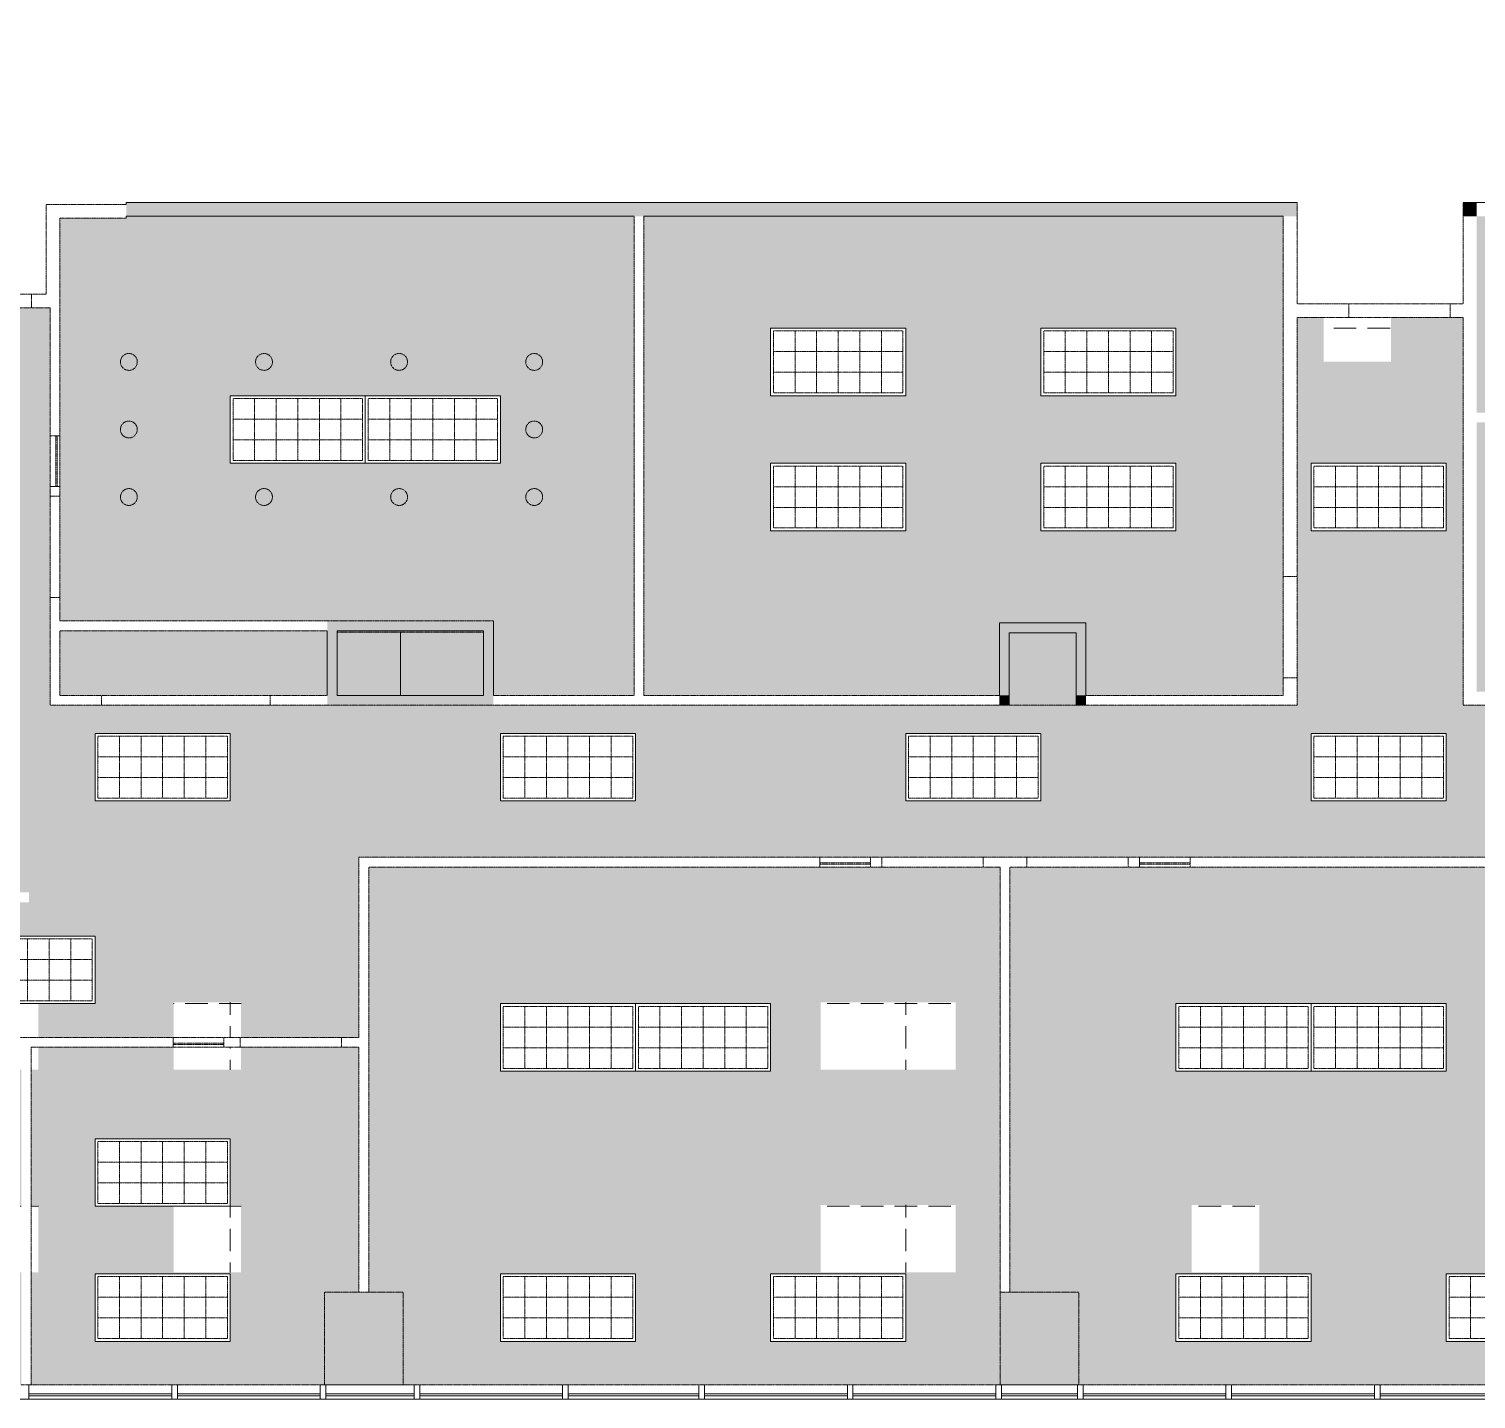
# Model space of a CAD drawing. Header units: inches. Extents: x 81 to 3169, y -541 to 533.
# Drawn here: x 1221 to 1736, y -541 to -54 of the extents above; entities that cross this region are included whole.
import ezdxf

# ---------------------------------------------------------------- set-up
doc = ezdxf.new("R2010")
doc.units = ezdxf.units.IN
doc.header["$MEASUREMENT"] = 0
for name, pattern in [('Demolished', [0.1875, 0.125, -0.0625]), ('Demolished 3_128_', [0.046875, 0.023437, -0.023437]), ('Hidden 1_16_', [0.09375, 0.0625, -0.03125])]:
    doc.linetypes.add(name, pattern=pattern)
for name, color, linetype, lineweight in [('A-CLNG', 13, 'Demolished', 9), ('A-CLNG-PATT', 13, 'Demolished', 9), ('A-GLAZ', 151, 'Demolished', 9), ('A-GLAZ-EXST', 7, 'Continuous', 9), ('A-WALL-PATT', 111, 'Continuous', 13), ('Bb-col', 7, 'Continuous', 9), ('Bb-cor', 7, 'Continuous', 9), ('CAD background - for revit_dwg _2_', 8, 'Continuous', 9), ('E-LITE-EQPM', 33, 'Demolished', 9), ('I-WALL', 2, 'Continuous', 13), ('Mullion', 7, 'Continuous', 9)]:
    doc.layers.add(name, color=color, linetype=linetype, lineweight=lineweight)
pattern_1 = [(0, (1484.95, -280.513), (48, -24), [4, -4, 8, -4, -40]), (0, (1484.95, -280.513), (48, -24), [-20, 8, -4, 8, -4, -16]), (0, (1484.95, -280.513), (48, -24), [-44, 8, -4, 4, 0]), (270, (1484.95, -280.513), (-48, -24), [4, -4, 8, -4, -4]), (270, (1484.95, -280.513), (-48, -24), [-20, 4, 0])]

# ---------------------------------------------------------------- blocks, each defined once
blk = doc.blocks.new('CAD background - for revit_dwg _2_-1679633-Reflected Ceiling Demolition Plan')
at = {"lineweight": 9}
h = blk.add_hatch(color=256, dxfattribs=at)
h.paths.add_polyline_path([(1473.5, 5), (1473.5, 38), (1445.5, 38), (1445.5, 5)], flags=0)
h.paths.add_polyline_path([(2194, 5), (2194, 33), (2166, 33), (2166, 5)], flags=0)
h.paths.add_polyline_path([(1953.5, 5), (1953.5, 38), (1925.5, 38), (1925.5, 5), (1945.81, 5)], flags=0)
h.paths.add_polyline_path([(245.5, 5), (273.5, 5), (273.5, 38), (245.5, 38)], flags=0)
h.paths.add_polyline_path([(485.5, 5), (513.5, 5), (513.5, 38), (485.5, 38)], flags=0)
h.paths.add_polyline_path([(1713.5, 5), (1713.5, 38), (1685.5, 38), (1685.5, 5), (1686.5, 5)], flags=0)
h.paths.add_polyline_path([(725.5, 5), (753.5, 5), (753.5, 38), (725.5, 38), (725.5, 20.5)], flags=0)
h.paths.add_polyline_path([(1233.5, 5), (1233.5, 38), (1205.5, 38), (1205.5, 5), (1209, 5)], flags=0)
h.paths.add_polyline_path([(993.5, 5), (993.5, 38), (965.5, 38), (965.5, 5), (979, 5)], flags=0)
h.paths.add_polyline_path([(740, 245), (755, 245), (755, 275.5), (726.5, 275.5), (726.5, 245), (730, 245)], flags=0)
h.paths.add_polyline_path([(2164, 245.5), (2194, 245.5), (2194, 273.5), (2161, 273.5), (2161, 245.5)], flags=0)
h.paths.add_polyline_path([(5, 245.5), (38, 245.5), (38, 273.5), (5, 273.5), (5, 246.5)], flags=0)
h.paths.add_polyline_path([(1945.81, 246.5), (1952.5, 246.5), (1952.5, 272.5), (1891.5, 272.5), (1891.5, 246.5), (1939.5, 246.5)], flags=0)
h.paths.add_polyline_path([(512.5, 246.5), (512.5, 272.5), (486.5, 272.5), (486.5, 246.5), (490.58, 246.5)], flags=0)
h.paths.add_polyline_path([(1446.5, 246.5), (1472.5, 246.5), (1472.5, 272.5), (1446.5, 272.5), (1446.5, 251.38)], flags=0)
h.paths.add_polyline_path([(1232.5, 246.5), (1232.5, 272.25), (1208.75, 272.25), (1208.75, 246.5), (1220, 246.5)], flags=0)
h.paths.add_polyline_path([(1699.5, 246.5), (1712.5, 246.5), (1712.5, 272.5), (1686.5, 272.5), (1686.5, 246.5)], flags=0)
h.paths.add_polyline_path([(1022, 250), (1022, 272.5), (970, 272.5), (970, 250), (1019.75, 250)], flags=0)
h.paths.add_polyline_path([(2194, 485.5), (2194, 513.5), (2161, 513.5), (2161, 485.5), (2164, 485.5)], flags=0)
h.paths.add_polyline_path([(38, 485.5), (38, 513.5), (5, 513.5), (5, 485.5)], flags=0)
h.paths.add_polyline_path([(1450.77, 486.5), (1476.77, 486.5), (1476.77, 512.5), (1450.77, 512.5), (1450.77, 509.99)], flags=0)
h.paths.add_polyline_path([(1952.5, 486.5), (1952.5, 512.5), (1926.5, 512.5), (1926.5, 486.5), (1945.81, 486.5)], flags=0)
h.paths.add_polyline_path([(1712.5, 486.5), (1712.5, 512.5), (1686.5, 512.5), (1686.5, 486.5), (1699.5, 486.5)], flags=0)
h.paths.add_polyline_path([(730, 486.5), (752.5, 486.5), (752.5, 512.5), (726.5, 512.5), (726.5, 486.5)], flags=0)
h.paths.add_polyline_path([(272.5, 486.5), (272.5, 512.5), (246.5, 512.5), (246.5, 486.5)], flags=0)
h.paths.add_polyline_path([(512.5, 486.5), (512.5, 512.5), (486.5, 512.5), (486.5, 486.5)], flags=0)
h.paths.add_polyline_path([(2161, 725.5), (2194, 725.5), (2194, 753.5), (2161, 753.5), (2161, 726.5)], flags=0)
h.paths.add_polyline_path([(5, 725.5), (38, 725.5), (38, 753.5), (5, 753.5)], flags=0)
h.paths.add_polyline_path([(726.5, 726.5), (752.5, 726.5), (752.5, 752.5), (726.5, 752.5)], flags=0)
h.paths.add_polyline_path([(1466.29, 726.5), (1476.77, 726.5), (1476.77, 752.5), (1450.77, 752.5), (1450.77, 726.5)], flags=0)
h.paths.add_polyline_path([(512.5, 726.5), (512.5, 752.5), (486.5, 752.5), (486.5, 726.5)], flags=0)
h.paths.add_polyline_path([(1926.5, 726.5), (1952.5, 726.5), (1952.5, 752.5), (1926.5, 752.5)], flags=0)
h.paths.add_polyline_path([(1712.5, 726.5), (1712.5, 752.5), (1686.5, 752.5), (1686.5, 726.5)], flags=0)
h.paths.add_polyline_path([(246.5, 726.5), (272.5, 726.5), (272.5, 752.5), (246.5, 752.5)], flags=0)
h.paths.add_polyline_path([(5, 965.5), (38, 965.5), (38, 993.5), (5, 993.5)], flags=0)
h.paths.add_polyline_path([(2194, 965.5), (2194, 993.5), (2161, 993.5), (2161, 965.5)], flags=0)
h.paths.add_polyline_path([(752.5, 966.5), (752.5, 992.5), (728.81, 992.5), (728.81, 966.5)], flags=0)
h.paths.add_polyline_path([(1206.5, 966.5), (1232.5, 966.5), (1232.5, 992.5), (1206.5, 992.5), (1206.5, 977.34)], flags=0)
h.paths.add_polyline_path([(272.5, 966.5), (272.5, 992.5), (246.5, 992.5), (246.5, 966.5)], flags=0)
h.paths.add_polyline_path([(1926.5, 966.5), (1952.5, 966.5), (1952.5, 992.5), (1926.5, 992.5), (1926.5, 988)], flags=0)
h.paths.add_polyline_path([(1446.5, 966.5), (1472.5, 966.5), (1472.5, 992.5), (1446.5, 992.5), (1446.5, 981.01)], flags=0)
h.paths.add_polyline_path([(1686.5, 966.5), (1712.5, 966.5), (1712.5, 992.5), (1686.5, 992.5), (1686.5, 988)], flags=0)
h.paths.add_polyline_path([(992.5, 966.5), (992.5, 992.5), (966.5, 992.5), (966.5, 966.5)], flags=0)
h.paths.add_polyline_path([(512.5, 966.5), (512.5, 992.5), (486.5, 992.5), (486.5, 966.5)], flags=0)
at = {"layer": 'A-GLAZ-EXST'}
for p, q in [((860.5, 1.87), (911.25, 1.87)), ((860.5, 1.12), (911.25, 1.12)), ((913.25, 1.87), (964, 1.87)), ((913.25, 1.12), (964, 1.12)), ((966, 1.87), (997.36, 1.87)), ((966, 1.12), (997.36, 1.12)), ((999.36, 1.87), (1050.11, 1.87)), ((999.36, 1.12), (1050.11, 1.12)), ((1052.11, 1.87), (1098.5, 1.87)), ((1052.11, 1.12), (1098.5, 1.12)), ((1100.5, 1.87), (1151.25, 1.87)), ((1100.5, 1.12), (1151.25, 1.12)), ((1153.25, 1.87), (1204, 1.87)), ((1153.25, 1.12), (1204, 1.12)), ((1206, 1.87), (1233, 1.87)), ((1206, 1.12), (1233, 1.12)), ((1235, 1.87), (1285.75, 1.87)), ((1235, 1.12), (1285.75, 1.12)), ((1287.75, 1.87), (1338.5, 1.87)), ((1287.75, 1.12), (1338.5, 1.12)), ((1340.5, 1.87), (1391.25, 1.87)), ((1340.5, 1.12), (1391.25, 1.12))]:
    blk.add_line(p, q, dxfattribs=at)
at = {"layer": 'Bb-col'}
for p, q in [((992.5, 250), (992.5, 272.5)), ((993.5, 5), (965.5, 5)), ((1233.5, 5), (1205.5, 5))]:
    blk.add_line(p, q, dxfattribs=at)
at = {"layer": 'Bb-cor'}
for p, q in [((993.5, 5), (965.5, 5)), ((1233.5, 5), (1205.5, 5))]:
    blk.add_line(p, q, dxfattribs=at)
at = {"layer": 'Bb-cor', "flags": 128}
blk.add_lwpolyline([(0, 1074.29), (0, 0), (2199, 0), (2199, 1074.29)], dxfattribs=at)
at = {"layer": 'Mullion'}
for p, q in [((860.5, 5), (860.5, 0)), ((911.25, 0), (911.25, 5)), ((913.25, 0), (913.25, 5)), ((964, 0), (964, 5)), ((966, 0), (966, 5)), ((997.36, 0), (997.36, 5)), ((999.36, 0), (999.36, 5)), ((1050.11, 0), (1050.11, 5)), ((1052.11, 0), (1052.11, 5)), ((1098.5, 5), (1098.5, 0)), ((1100.5, 5), (1100.5, 0)), ((1151.25, 0), (1151.25, 5)), ((1153.25, 0), (1153.25, 5)), ((1204, 0), (1204, 5)), ((1206, 0), (1206, 5)), ((1233, 0), (1233, 5)), ((1235, 0), (1235, 5)), ((1285.75, 0), (1285.75, 5)), ((1287.75, 0), (1287.75, 5)), ((1338.5, 5), (1338.5, 0)), ((1340.5, 5), (1340.5, 0))]:
    blk.add_line(p, q, dxfattribs=at)
blk = doc.blocks.new('Fixed Glass - Adjustable Sill - Instance-1572744-Reflected Ceiling Demolition Plan')
at = {"layer": 'A-GLAZ', "color": 250, "linetype": 'Hidden 1_16_', "lineweight": 20}
for p, q in [((-10.5, 1.75), (-9.75, 1.75)), ((7.5, 1.75), (6.75, 1.75))]:
    blk.add_line(p, q, dxfattribs=at)
at = {"layer": 'A-GLAZ', "color": 7, "linetype": 'Demolished 3_128_'}
for p, q in [((-10.5, -0.25), (-10.5, -0.75)), ((-10.5, -0.25), (7.5, -0.25)), ((-10.5, -0.75), (7.5, -0.75)), ((7.5, -0.25), (7.5, -0.75))]:
    blk.add_line(p, q, dxfattribs=at)
blk = doc.blocks.new('Can Downlight - Recessed - New 6_-1683702-Reflected Ceiling Demolition Plan')
at = {"layer": 'E-LITE-EQPM', "color": 7, "linetype": 'Demolished 3_128_'}
for start, end in [(0, 180), (180, 0)]:
    blk.add_arc((0, 0), 3, start, end, dxfattribs=at)
blk = doc.blocks.new('Rectangular Ceiling Light - Recessed - New 2_x4_ - PARABOLIC-1685277-Reflected Ceiling Demolition Plan')
at = {"layer": 'E-LITE-EQPM', "color": 7, "linetype": 'Demolished 3_128_'}
for p, q in [((-24.74, -14.34), (-24.74, 9.66)), ((-24.74, 9.66), (23.26, 9.66)), ((-23.74, -13.34), (-23.74, 8.66)), ((-23.74, 8.66), (22.26, 8.66)), ((-16.07, 8.66), (-16.07, -13.34)), ((-8.4, 8.66), (-8.4, -13.34)), ((-0.74, 8.66), (-0.74, -13.34)), ((6.93, 8.66), (6.93, -13.34)), ((14.6, 8.66), (14.6, -13.34)), ((22.26, 8.66), (22.26, -13.34)), ((23.26, 9.66), (23.26, -14.34)), ((23.26, 9.66), (23.26, -14.34)), ((-23.74, 1.33), (22.26, 1.33)), ((-23.74, -6.01), (22.26, -6.01)), ((23.26, -14.34), (-24.74, -14.34)), ((22.26, -13.34), (-23.74, -13.34))]:
    blk.add_line(p, q, dxfattribs=at)
blk = doc.blocks.new('Rectangular Ceiling Light - Recessed - New 2_x4_ - PARABOLIC-V1-Reflected Ceiling Demolition Plan')
at = {"layer": 'E-LITE-EQPM', "color": 7, "linetype": 'Demolished 3_128_'}
for p, q in [((-24.74, -14.34), (-24.74, 9.66)), ((-24.74, -14.34), (-24.74, 9.66)), ((-24.74, 9.66), (23.26, 9.66)), ((-23.74, -13.34), (-23.74, 8.66)), ((-23.74, 8.66), (22.26, 8.66)), ((-16.07, 8.66), (-16.07, -13.34)), ((-8.4, 8.66), (-8.4, -13.34)), ((-0.74, 8.66), (-0.74, -13.34)), ((6.93, 8.66), (6.93, -13.34)), ((14.6, 8.66), (14.6, -13.34)), ((22.26, 8.66), (22.26, -13.34)), ((23.26, 9.66), (23.26, -14.34)), ((-23.74, 1.33), (22.26, 1.33)), ((-23.74, -6.01), (22.26, -6.01)), ((23.26, -14.34), (-24.74, -14.34)), ((22.26, -13.34), (-23.74, -13.34))]:
    blk.add_line(p, q, dxfattribs=at)
blk = doc.blocks.new('Rectangular Ceiling Light - Recessed - New 2_x4_ - PARABOLIC-V2-Reflected Ceiling Demolition Plan')
at = {"layer": 'E-LITE-EQPM', "color": 7, "linetype": 'Demolished 3_128_'}
for p, q in [((-24.74, -14.34), (-24.74, 9.66)), ((-24.74, 9.66), (23.26, 9.66)), ((-23.74, -13.34), (-23.74, 8.66)), ((-23.74, 8.66), (22.26, 8.66)), ((-16.07, 8.66), (-16.07, -13.34)), ((-8.4, 8.66), (-8.4, -13.34)), ((-0.74, 8.66), (-0.74, -13.34)), ((6.93, 8.66), (6.93, -13.34)), ((14.6, 8.66), (14.6, -13.34)), ((22.26, 8.66), (22.26, -13.34)), ((23.26, 9.66), (23.26, -14.34)), ((-23.74, 1.33), (22.26, 1.33)), ((-23.74, -6.01), (22.26, -6.01)), ((23.26, -14.34), (-24.74, -14.34)), ((22.26, -13.34), (-23.74, -13.34))]:
    blk.add_line(p, q, dxfattribs=at)

msp = doc.modelspace()

# ---------------------------------------------------------------- hatches: boundary and pattern name
at = {"layer": 'A-CLNG-PATT', "linetype": 'Demolished 3_128_', "lineweight": 13}
h = msp.add_hatch(dxfattribs=at)
h.set_pattern_fill('FP_1', color=253, style=0, pattern_type=2)
h.set_pattern_definition(pattern_1)
h.paths.add_polyline_path([(2046.45, -536.01), (2046.45, -507.89), (2015.95, -507.89), (2015.95, -496.01), (1982.39, -496.01), (1982.39, -472.01), (2015.95, -472.01), (2015.95, -424.01), (1982.39, -424.01), (1982.39, -400.01), (2015.95, -400.01), (2015.95, -352.01), (1794.7, -352.01), (1794.7, -503.01), (1834.45, -503.01), (1834.45, -536.01), (2022.43, -536.01)], flags=0)
h.paths.add_polyline_path([(1794.7, -536.01), (1806.45, -536.01), (1806.45, -506.51), (1791.2, -506.51), (1791.2, -352.01), (1569.95, -352.01), (1569.95, -503.01), (1594.45, -503.01), (1594.45, -536.01), (1791.2, -536.01)], flags=0)
h.paths.add_polyline_path([(1566.45, -536.01), (1566.45, -352.01), (1342.2, -352.01), (1342.2, -503.01), (1354.45, -503.01), (1354.45, -536.01), (1453.77, -536.01)], flags=0)
h.paths.add_polyline_path([(1027.28, -536.01), (1086.45, -536.01), (1086.45, -503.01), (1098.7, -503.01), (1098.7, -416.01), (982.2, -416.01), (982.2, -536.01), (1004.95, -536.01)], flags=0)
h.paths.add_polyline_path([(1326.45, -536.01), (1326.45, -503.01), (1338.7, -503.01), (1338.7, -416.01), (1296.82, -416.01), (1296.82, -424.01), (1272.82, -424.01), (1272.82, -416.01), (1224.82, -416.01), (1224.82, -424.01), (1222.2, -424.01), (1222.2, -472.01), (1224.82, -472.01), (1224.82, -496.01), (1222.2, -496.01), (1222.2, -536.01), (1311.61, -536.01)], flags=0)
h.paths.add_polyline_path([(1148.95, -536.01), (1218.7, -536.01), (1218.7, -496.01), (1200.82, -496.01), (1200.82, -472.01), (1218.7, -472.01), (1218.7, -424.01), (1200.82, -424.01), (1200.82, -416.01), (1102.2, -416.01), (1102.2, -503.01), (1114.45, -503.01), (1114.45, -536.01)], flags=0)
h.paths.add_polyline_path([(1244.95, -520.51), (1244.95, -496.51), (1292.95, -496.51), (1292.95, -520.51)], flags=0)
h.paths.add_polyline_path([(1148.95, -520.51), (1148.95, -496.51), (1196.95, -496.51), (1196.95, -520.51), (1169.44, -520.51)], flags=0)
h.paths.add_polyline_path([(1436.95, -520.51), (1388.95, -520.51), (1388.95, -496.51), (1436.95, -496.51), (1436.95, -503.01)], flags=0)
h.paths.add_polyline_path([(1484.95, -520.51), (1484.95, -496.51), (1532.95, -496.51), (1532.95, -520.51)], flags=0)
h.paths.add_polyline_path([(1676.95, -520.51), (1628.95, -520.51), (1628.95, -496.51), (1676.95, -496.51), (1676.95, -511.38)], flags=0)
h.paths.add_polyline_path([(1724.95, -520.51), (1724.95, -496.51), (1772.95, -496.51), (1772.95, -520.51), (1738.1, -520.51)], flags=0)
h.paths.add_polyline_path([(1027.28, -520.51), (1004.95, -520.51), (1004.95, -496.51), (1052.95, -496.51), (1052.95, -520.51)], flags=0)
h.paths.add_polyline_path([(1550.7, -496.01), (1502.7, -496.01), (1502.7, -472.01), (1550.7, -472.01)], flags=0)
h.paths.add_polyline_path([(1772.95, -496.01), (1742.45, -496.01), (1742.45, -472.01), (1790.45, -472.01), (1790.45, -496.01)], flags=0)
h.paths.add_polyline_path([(1272.82, -496.01), (1272.82, -472.51), (1244.95, -472.51), (1244.95, -448.51), (1292.95, -448.51), (1292.95, -472.01), (1296.82, -472.01), (1296.82, -496.01), (1292.95, -496.01)], flags=0)
h.paths.add_polyline_path([(1898.45, -496.01), (1874.45, -496.01), (1874.45, -472.01), (1898.45, -472.01), (1898.45, -472.51)], flags=0)
h.paths.add_polyline_path([(1637.42, -496.01), (1634.57, -496.01), (1634.57, -472.01), (1658.57, -472.01), (1658.57, -496.01)], flags=0)
h.paths.add_polyline_path([(1834.45, -472.51), (1820.95, -472.51), (1820.95, -448.51), (1868.95, -448.51), (1868.95, -472.51)], flags=0)
h.paths.add_polyline_path([(1944.75, -472.51), (1916.95, -472.51), (1916.95, -448.51), (1964.95, -448.51), (1964.95, -472.51)], flags=0)
h.paths.add_polyline_path([(1052.95, -472.51), (1004.95, -472.51), (1004.95, -448.51), (1052.95, -448.51), (1052.95, -454.25)], flags=0)
h.paths.add_polyline_path([(1169.44, -472.51), (1148.95, -472.51), (1148.95, -448.51), (1196.95, -448.51), (1196.95, -472.51)], flags=0)
h.paths.add_polyline_path([(1484.95, -424.51), (1388.95, -424.51), (1388.95, -400.51), (1484.95, -400.51), (1484.95, -424.01)], flags=0)
h.paths.add_polyline_path([(1724.95, -424.51), (1628.95, -424.51), (1628.95, -400.51), (1724.95, -400.51), (1724.95, -424.01)], flags=0)
h.paths.add_polyline_path([(1532.95, -424.01), (1502.7, -424.01), (1502.7, -400.01), (1550.7, -400.01), (1550.7, -424.01)], flags=0)
h.paths.add_polyline_path([(1790.45, -424.01), (1742.45, -424.01), (1742.45, -400.01), (1790.45, -400.01), (1790.45, -400.51)], flags=0)
h.paths.add_polyline_path([(1874.45, -424.01), (1874.45, -400.01), (1898.45, -400.01), (1898.45, -424.01), (1880.26, -424.01)], flags=0)
h.paths.add_polyline_path([(1338.7, -412.51), (1338.7, -348.51), (2015.95, -348.51), (2015.95, -294.51), (1958.95, -294.51), (1958.95, -291.01), (2015.95, -291.01), (2015.95, -194.01), (1922.95, -194.01), (1922.95, -208.51), (1964.95, -208.51), (1964.95, -232.51), (1922.95, -232.51), (1922.95, -294.51), (1919.45, -294.51), (1919.45, -232.51), (1916.95, -232.51), (1916.95, -208.51), (1919.45, -208.51), (1919.45, -190.51), (2015.95, -190.51), (2015.95, -120.76), (1882.95, -120.76), (1882.95, -154.51), (1879.45, -154.51), (1879.45, -120.76), (1735.82, -120.76), (1735.82, -190.51), (1882.95, -190.51), (1882.95, -294.51), (1879.45, -294.51), (1879.45, -194.01), (1735.82, -194.01), (1735.82, -289.64), (1807.45, -289.64), (1807.45, -268.51), (1833.45, -268.51), (1833.45, -289.64), (1842.95, -289.64), (1842.95, -294.51), (1730.95, -294.51), (1730.94, -156.76), (1705.39, -156.76), (1705.39, -172.39), (1681.39, -172.39), (1681.39, -156.76), (1671.95, -156.76), (1671.95, -294.51), (1228.95, -294.51), (1228.95, -153.26), (1155.2, -153.26), (1155.2, -117.26), (1090.95, -117.26), (1090.95, -265.51), (1115.95, -265.51), (1115.95, -296.01), (1090.95, -296.01), (1090.95, -361.01), (1221.45, -361.01), (1221.45, -364.51), (1087.45, -364.51), (1087.45, -234.76), (982.2, -234.76), (982.2, -412.51), (1200.82, -412.51), (1200.82, -400.51), (1196.95, -400.51), (1196.95, -376.51), (1244.95, -376.51), (1244.95, -400.51), (1224.82, -400.51), (1224.82, -412.51), (1272.82, -412.51), (1272.82, -400.01), (1296.82, -400.01), (1296.82, -412.51), (1332.45, -412.51)], flags=0)
h.paths.add_polyline_path([(1964.95, -400.51), (1916.95, -400.51), (1916.95, -376.51), (1964.95, -376.51), (1964.95, -400.01)], flags=0)
h.paths.add_polyline_path([(1860.01, -400.51), (1820.95, -400.51), (1820.95, -376.51), (1868.95, -376.51), (1868.95, -400.51)], flags=0)
h.paths.add_polyline_path([(1090.95, -400.51), (1052.95, -400.51), (1052.95, -376.51), (1100.95, -376.51), (1100.95, -400.51), (1098.36, -400.51)], flags=0)
h.paths.add_polyline_path([(1027.28, -376.51), (1004.95, -376.51), (1004.95, -328.51), (1023.32, -328.51), (1023.32, -307.64), (1047.32, -307.64), (1047.32, -331.64), (1028.95, -331.64), (1028.95, -376.51)], flags=0)
h.paths.add_polyline_path([(1244.95, -328.51), (1244.95, -304.51), (1292.95, -304.51), (1292.95, -328.51)], flags=0)
h.paths.add_polyline_path([(1388.95, -328.51), (1388.95, -304.51), (1436.95, -304.51), (1436.95, -328.51)], flags=0)
h.paths.add_polyline_path([(1566.45, -328.51), (1532.95, -328.51), (1532.95, -304.51), (1580.95, -304.51), (1580.95, -328.51), (1569.95, -328.51)], flags=0)
h.paths.add_polyline_path([(1842.01, -328.51), (1820.95, -328.51), (1820.95, -304.51), (1868.95, -304.51), (1868.95, -328.51), (1860.01, -328.51)], flags=0)
h.paths.add_polyline_path([(1676.95, -328.51), (1676.95, -304.51), (1724.95, -304.51), (1724.95, -328.51)], flags=0)
h.paths.add_polyline_path([(2012.95, -328.51), (1964.95, -328.51), (1964.95, -304.51), (2012.95, -304.51), (2012.95, -313.17)], flags=0)
h.paths.add_polyline_path([(1004.95, -304.51), (1004.95, -256.51), (1028.95, -256.51), (1028.95, -259.64), (1047.32, -259.64), (1047.32, -283.64), (1028.95, -283.64), (1028.95, -304.51), (1023.32, -304.51)], flags=0)
h.paths.add_polyline_path([(1307.2, -291.01), (1327.45, -291.01), (1327.45, -268.01), (1232.45, -268.01), (1232.45, -291.01), (1292.95, -291.01)], flags=0)
h.paths.add_polyline_path([(1436.45, -291.01), (1436.45, -120.76), (1256.01, -120.76), (1256.01, -121.45), (1232.45, -121.45), (1232.45, -264.51), (1386.45, -264.51), (1386.45, -291.01), (1416.7, -291.01)], flags=0)
h.paths.add_polyline_path([(1532.95, -291.01), (1566.2, -291.01), (1566.2, -265.26), (1596.95, -265.26), (1596.95, -291.01), (1667.07, -291.01), (1667.07, -120.76), (1439.95, -120.76), (1439.95, -291.01), (1524.85, -291.01)], flags=0)
h.paths.add_polyline_path([(1382.95, -268.51), (1382.95, -268.01), (1330.95, -268.01), (1330.95, -268.51), (1382.45, -268.51)], flags=0)
h.paths.add_polyline_path([(1770.89, -263.15), (1770.89, -239.15), (1794.89, -239.15), (1794.89, -263.15)], flags=0)
h.paths.add_polyline_path([(1772.95, -232.51), (1772.95, -208.51), (1820.95, -208.51), (1820.95, -232.51), (1792.04, -232.51)], flags=0)
h.paths.add_polyline_path([(1532.95, -232.51), (1484.95, -232.51), (1484.95, -208.51), (1532.95, -208.51)], flags=0)
h.paths.add_polyline_path([(1628.95, -232.51), (1580.95, -232.51), (1580.95, -208.51), (1628.95, -208.51)], flags=0)
h.paths.add_polyline_path([(1676.95, -232.51), (1676.95, -208.51), (1724.95, -208.51), (1724.95, -232.51)], flags=0)
h.paths.add_polyline_path([(1388.95, -208.51), (1292.95, -208.51), (1292.95, -184.51), (1388.95, -184.51)], flags=0)
h.paths.add_polyline_path([(1916.95, -184.51), (1916.95, -160.51), (1964.95, -160.51), (1964.95, -184.51), (1919.45, -184.51)], flags=0)
h.paths.add_polyline_path([(1820.95, -184.51), (1772.95, -184.51), (1772.95, -160.51), (1820.95, -160.51), (1820.95, -172.1)], flags=0)
h.paths.add_polyline_path([(1628.95, -184.51), (1580.95, -184.51), (1580.95, -160.51), (1628.95, -160.51), (1628.95, -172.39)], flags=0)
h.paths.add_polyline_path([(1532.95, -184.51), (1484.95, -184.51), (1484.95, -160.51), (1532.95, -160.51), (1532.95, -172.1)], flags=0)
h.paths.add_polyline_path([(1130.95, -113.76), (1146.7, -113.76), (1146.7, -54.51), (1090.95, -54.51), (1090.95, -113.76), (1115.95, -113.76)], flags=0)
h = msp.add_hatch(dxfattribs=at)
h.set_pattern_fill('FP_1', color=253, style=0, pattern_type=2)
h.set_pattern_definition(pattern_1)
h.paths.add_polyline_path([(1681.39, -172.39), (1705.39, -172.39), (1705.39, -156.76), (1681.39, -156.76), (1681.39, -172.1)], flags=0)
h = msp.add_hatch(dxfattribs=at)
h.set_pattern_fill('FP_1', color=253, style=0, pattern_type=2)
h.set_pattern_definition(pattern_1)
h.paths.add_polyline_path([(1296.82, -424.01), (1296.82, -416.01), (1272.82, -416.01), (1272.82, -424.01), (1296.45, -424.01)], flags=0)
h.paths.add_polyline_path([(1296.45, -412.51), (1296.82, -412.51), (1296.82, -400.01), (1272.82, -400.01), (1272.82, -412.51), (1292.95, -412.51)], flags=0)
h = msp.add_hatch(dxfattribs=at)
h.set_pattern_fill('FP_1', color=253, style=0, pattern_type=2)
h.set_pattern_definition(pattern_1)
h.paths.add_polyline_path([(1502.7, -424.01), (1550.7, -424.01), (1550.7, -400.01), (1502.7, -400.01), (1502.7, -400.51)], flags=0)
h = msp.add_hatch(dxfattribs=at)
h.set_pattern_fill('FP_1', color=253, style=0, pattern_type=2)
h.set_pattern_definition(pattern_1)
h.paths.add_polyline_path([(1224.82, -496.01), (1224.82, -472.01), (1222.2, -472.01), (1222.2, -496.01)], flags=0)
h.paths.add_polyline_path([(1200.82, -496.01), (1218.7, -496.01), (1218.7, -472.01), (1200.82, -472.01), (1200.82, -472.51)], flags=0)
h = msp.add_hatch(dxfattribs=at)
h.set_pattern_fill('FP_1', color=253, style=0, pattern_type=2)
h.set_pattern_definition(pattern_1)
h.paths.add_polyline_path([(1296.82, -496.01), (1296.82, -472.01), (1292.95, -472.01), (1292.95, -472.51), (1272.82, -472.51), (1272.82, -496.01), (1292.95, -496.01)], flags=0)
h = msp.add_hatch(dxfattribs=at)
h.set_pattern_fill('FP_1', color=253, style=0, pattern_type=2)
h.set_pattern_definition(pattern_1)
h.paths.add_polyline_path([(1550.7, -496.01), (1550.7, -472.01), (1502.7, -472.01), (1502.7, -496.01)], flags=0)
h = msp.add_hatch(dxfattribs=at)
h.set_pattern_fill('FP_1', color=253, style=0, pattern_type=2)
h.set_pattern_definition(pattern_1)
h.paths.add_polyline_path([(1634.57, -496.01), (1658.57, -496.01), (1658.57, -472.01), (1634.57, -472.01)], flags=0)
at = {"layer": 'A-WALL-PATT'}
for points in [[(1484.95, -120.76), (1671.95, -120.76), (1671.95, -115.89), (1256.01, -115.89), (1256.01, -120.76), (1453.77, -120.76)], [(1730.95, -120.76), (1735.82, -120.76), (1735.82, -115.89), (1730.95, -115.89), (1730.95, -119.69)], [(1386.45, -268.01), (1386.45, -264.51), (1327.45, -264.51), (1327.45, -268.01), (1384.37, -268.01)], [(1567.45, -291.01), (1569.7, -291.01), (1569.7, -265.26), (1566.2, -265.26), (1566.2, -291.01)], [(1569.7, -268.76), (1596.95, -268.76), (1596.95, -265.26), (1569.7, -265.26), (1569.7, -268.51)], [(1330.95, -294.51), (1330.95, -268.01), (1327.45, -268.01), (1327.45, -294.51)], [(1382.95, -294.51), (1386.45, -294.51), (1386.45, -268.01), (1382.95, -268.01), (1382.95, -292.97)], [(1594.74, -291.01), (1596.95, -291.01), (1596.95, -268.76), (1593.45, -268.76), (1593.45, -291.01)], [(1382.95, -294.51), (1382.95, -291.01), (1330.95, -291.01), (1330.95, -294.51), (1380.35, -294.51)], [(1567.45, -294.51), (1569.7, -294.51), (1569.7, -291.01), (1566.2, -291.01), (1566.2, -294.51)], [(1593.45, -294.51), (1596.95, -294.51), (1596.95, -291.01), (1593.45, -291.01)]]:
    msp.add_hatch(color=8, dxfattribs=at).paths.add_polyline_path(points, flags=0)

# ---------------------------------------------------------------- linework, layer by layer
at = {"layer": 'A-CLNG', "color": 7, "linetype": 'Demolished 3_128_'}
for p, q in [((1532.95, -160.51), (1484.95, -160.51)), ((1484.95, -160.51), (1484.95, -184.51)), ((1532.95, -184.51), (1532.95, -160.51)), ((1628.95, -160.51), (1580.95, -160.51)), ((1580.95, -160.51), (1580.95, -184.51)), ((1628.95, -184.51), (1628.95, -160.51)), ((1292.95, -184.51), (1292.95, -208.51)), ((1388.95, -184.51), (1292.95, -184.51)), ((1388.95, -208.51), (1388.95, -184.51)), ((1484.95, -184.51), (1532.95, -184.51)), ((1580.95, -184.51), (1628.95, -184.51)), ((1292.95, -208.51), (1388.95, -208.51)), ((1532.95, -208.51), (1484.95, -208.51)), ((1484.95, -208.51), (1484.95, -232.51)), ((1532.95, -232.51), (1532.95, -208.51)), ((1628.95, -208.51), (1580.95, -208.51)), ((1580.95, -208.51), (1580.95, -232.51)), ((1628.95, -232.51), (1628.95, -208.51)), ((1724.95, -208.51), (1676.95, -208.51)), ((1676.95, -208.51), (1676.95, -232.51)), ((1724.95, -232.51), (1724.95, -208.51)), ((1484.95, -232.51), (1532.95, -232.51)), ((1580.95, -232.51), (1628.95, -232.51)), ((1676.95, -232.51), (1724.95, -232.51)), ((1382.95, -268.51), (1330.95, -268.51)), ((1569.7, -294.51), (1593.45, -294.51)), ((1292.95, -304.51), (1244.95, -304.51)), ((1244.95, -304.51), (1244.95, -328.51)), ((1292.95, -328.51), (1292.95, -304.51)), ((1436.95, -304.51), (1388.95, -304.51)), ((1388.95, -304.51), (1388.95, -328.51)), ((1436.95, -328.51), (1436.95, -304.51)), ((1580.95, -304.51), (1532.95, -304.51)), ((1532.95, -304.51), (1532.95, -328.51)), ((1580.95, -328.51), (1580.95, -304.51)), ((1724.95, -304.51), (1676.95, -304.51)), ((1676.95, -304.51), (1676.95, -328.51)), ((1724.95, -328.51), (1724.95, -304.51)), ((1244.95, -328.51), (1292.95, -328.51)), ((1388.95, -328.51), (1436.95, -328.51)), ((1532.95, -328.51), (1580.95, -328.51)), ((1676.95, -328.51), (1724.95, -328.51)), ((1244.95, -376.51), (1196.95, -376.51)), ((1244.95, -400.51), (1244.95, -376.51)), ((1196.95, -400.51), (1244.95, -400.51)), ((1388.95, -400.51), (1388.95, -424.51)), ((1484.95, -400.51), (1388.95, -400.51)), ((1484.95, -424.51), (1484.95, -400.51)), ((1724.95, -400.51), (1628.95, -400.51)), ((1628.95, -400.51), (1628.95, -424.51)), ((1724.95, -424.51), (1724.95, -400.51)), ((1388.95, -424.51), (1484.95, -424.51)), ((1628.95, -424.51), (1724.95, -424.51)), ((1244.95, -448.51), (1244.95, -472.51)), ((1292.95, -448.51), (1244.95, -448.51)), ((1292.95, -472.51), (1292.95, -448.51)), ((1244.95, -472.51), (1292.95, -472.51)), ((1292.95, -496.51), (1244.95, -496.51)), ((1244.95, -496.51), (1244.95, -520.51)), ((1292.95, -520.51), (1292.95, -496.51)), ((1436.95, -496.51), (1388.95, -496.51)), ((1388.95, -496.51), (1388.95, -520.51)), ((1436.95, -520.51), (1436.95, -496.51)), ((1532.95, -496.51), (1484.95, -496.51)), ((1484.95, -496.51), (1484.95, -520.51)), ((1532.95, -520.51), (1532.95, -496.51)), ((1676.95, -496.51), (1628.95, -496.51)), ((1628.95, -496.51), (1628.95, -520.51)), ((1676.95, -520.51), (1676.95, -496.51)), ((1772.95, -496.51), (1724.95, -496.51)), ((1724.95, -496.51), (1724.95, -520.51)), ((1338.7, -503.01), (1326.45, -503.01)), ((1326.45, -503.01), (1326.45, -536.01)), ((1354.45, -503.01), (1342.2, -503.01)), ((1354.45, -536.01), (1354.45, -503.01)), ((1566.45, -503.01), (1566.45, -536.01)), ((1594.45, -503.01), (1569.95, -503.01)), ((1594.45, -536.01), (1594.45, -503.01)), ((1244.95, -520.51), (1292.95, -520.51)), ((1388.95, -520.51), (1436.95, -520.51)), ((1484.95, -520.51), (1532.95, -520.51)), ((1628.95, -520.51), (1676.95, -520.51)), ((1724.95, -520.51), (1772.95, -520.51)), ((1326.45, -536.01), (1222.2, -536.01)), ((1566.45, -536.01), (1354.45, -536.01)), ((1806.45, -536.01), (1594.45, -536.01))]:
    msp.add_line(p, q, dxfattribs=at)
at = {"layer": 'I-WALL', "color": 250, "linetype": 'Hidden 1_16_', "lineweight": 20}
for p, q in [((1227.57, -148.39), (1227.57, -116.58)), ((1227.57, -116.58), (1256.01, -116.58)), ((1671.95, -115.89), (1671.95, -151.89)), ((1730.95, -151.89), (1730.95, -115.89)), ((1232.45, -121.45), (1232.45, -198.83)), ((1256.01, -121.45), (1232.45, -121.45)), ((1256.01, -120.76), (1256.01, -121.45)), ((1436.45, -291.01), (1436.45, -120.76)), ((1439.95, -120.76), (1439.95, -291.01)), ((1667.07, -248.76), (1667.07, -120.76)), ((1222.39, -148.39), (1227.57, -148.39)), ((1222.39, -153.26), (1222.39, -148.39)), ((1228.95, -153.26), (1222.39, -153.26)), ((1228.95, -198.83), (1228.95, -153.26)), ((1671.95, -151.89), (1690.39, -151.89)), ((1690.39, -151.89), (1690.39, -156.76)), ((1726.39, -156.76), (1726.39, -151.89)), ((1726.39, -151.89), (1730.95, -151.89)), ((1690.39, -156.76), (1671.95, -156.76)), ((1671.95, -156.76), (1671.95, -248.76)), ((1730.95, -156.76), (1726.39, -156.76)), ((1730.95, -294.51), (1730.95, -156.76)), ((1230.95, -198.83), (1228.95, -198.83)), ((1232.45, -198.83), (1231.45, -198.83)), ((1228.95, -220.26), (1228.95, -216.83)), ((1228.95, -216.83), (1230.95, -216.83)), ((1232.45, -220.26), (1228.95, -220.26)), ((1231.45, -216.83), (1232.45, -216.83)), ((1232.45, -216.83), (1232.45, -220.26)), ((1671.95, -248.76), (1667.07, -248.76)), ((1228.95, -294.51), (1228.95, -256.26)), ((1228.95, -256.26), (1232.45, -256.26)), ((1232.45, -256.26), (1232.45, -264.51)), ((1232.45, -264.51), (1386.45, -264.51)), ((1327.45, -268.01), (1232.45, -268.01)), ((1232.45, -268.01), (1232.45, -291.01)), ((1667.07, -291.01), (1667.07, -284.76)), ((1667.07, -284.76), (1671.95, -284.76)), ((1671.95, -284.76), (1671.95, -294.51)), ((1232.45, -291.01), (1247.2, -291.01)), ((1247.2, -291.01), (1247.2, -294.51)), ((1307.2, -294.51), (1307.2, -291.01)), ((1307.2, -291.01), (1327.45, -291.01)), ((1386.45, -291.01), (1436.45, -291.01)), ((1439.95, -291.01), (1566.2, -291.01)), ((1596.95, -291.01), (1667.07, -291.01)), ((1247.2, -294.51), (1228.95, -294.51)), ((1330.95, -294.51), (1307.2, -294.51)), ((1569.7, -294.51), (1330.95, -294.51)), ((1671.95, -294.51), (1593.45, -294.51)), ((1807.45, -294.51), (1730.95, -294.51)), ((1338.7, -348.51), (1502.45, -348.51)), ((1338.7, -412.51), (1338.7, -348.51)), ((1502.45, -348.51), (1502.45, -350.51)), ((1520.45, -348.51), (1524.45, -348.51)), ((1520.45, -350.51), (1520.45, -348.51)), ((1524.45, -348.51), (1524.45, -352.01)), ((1560.45, -348.51), (1575.95, -348.51)), ((1560.45, -352.01), (1560.45, -348.51)), ((1575.95, -348.51), (1575.95, -352.01)), ((1611.95, -348.51), (1615.95, -348.51)), ((1611.95, -352.01), (1611.95, -348.51)), ((1615.95, -348.51), (1615.95, -350.51)), ((1633.95, -348.51), (1802.14, -348.51)), ((1633.95, -350.51), (1633.95, -348.51)), ((1502.45, -352.01), (1342.2, -352.01)), ((1342.2, -352.01), (1342.2, -503.01)), ((1502.45, -351.01), (1502.45, -352.01)), ((1520.45, -352.01), (1520.45, -351.01)), ((1524.45, -352.01), (1520.45, -352.01)), ((1566.45, -352.01), (1560.45, -352.01)), ((1566.45, -503.01), (1566.45, -352.01)), ((1575.95, -352.01), (1569.95, -352.01)), ((1569.95, -352.01), (1569.95, -503.01)), ((1615.95, -352.01), (1611.95, -352.01)), ((1615.95, -351.01), (1615.95, -352.01)), ((1633.95, -352.01), (1633.95, -351.01)), ((1791.2, -352.01), (1633.95, -352.01)), ((1168.2, -412.51), (1272.7, -412.51)), ((1272.7, -416.01), (1222.2, -416.01)), ((1222.2, -416.01), (1222.2, -536.01)), ((1272.7, -412.51), (1272.7, -414.51)), ((1272.7, -415.01), (1272.7, -416.01)), ((1290.7, -412.51), (1296.45, -412.51)), ((1290.7, -414.51), (1290.7, -412.51)), ((1290.7, -416.01), (1290.7, -415.01)), ((1296.45, -416.01), (1290.7, -416.01)), ((1296.45, -412.51), (1296.45, -416.01)), ((1332.45, -412.51), (1338.7, -412.51)), ((1332.45, -416.01), (1332.45, -412.51)), ((1338.7, -416.01), (1332.45, -416.01)), ((1338.7, -503.01), (1338.7, -416.01)), ((1342.2, -503.01), (1338.7, -503.01)), ((1569.95, -503.01), (1566.45, -503.01)), ((1222.2, -536.01), (1218.7, -536.01))]:
    msp.add_line(p, q, dxfattribs=at)
at = {"layer": 'I-WALL', "color": 250, "lineweight": 20}
for p, q in [((1256.01, -116.58), (1256.01, -115.89)), ((1256.01, -115.89), (1671.95, -115.89)), ((1730.95, -115.89), (1843.57, -115.89)), ((1436.45, -120.76), (1256.01, -120.76)), ((1667.07, -120.76), (1439.95, -120.76)), ((1386.45, -264.51), (1386.45, -291.01)), ((1566.2, -291.01), (1566.2, -265.26)), ((1566.2, -265.26), (1596.95, -265.26)), ((1596.95, -265.26), (1596.95, -291.01)), ((1327.45, -291.01), (1327.45, -268.01)), ((1330.95, -268.01), (1330.95, -291.01)), ((1382.95, -268.01), (1330.95, -268.01)), ((1382.95, -291.01), (1382.95, -268.01)), ((1569.7, -268.76), (1569.7, -294.51)), ((1593.45, -268.76), (1569.7, -268.76)), ((1593.45, -294.51), (1593.45, -268.76)), ((1330.95, -291.01), (1382.95, -291.01))]:
    msp.add_line(p, q, dxfattribs=at)
at = {"layer": 'I-WALL', "color": 7, "linetype": 'Demolished 3_128_', "lineweight": 9}
for p, q in [((1222.39, -148.39), (1186.39, -148.39)), ((1186.39, -153.26), (1222.39, -153.26)), ((1726.39, -151.89), (1690.39, -151.89)), ((1690.39, -156.76), (1726.39, -156.76)), ((1228.95, -198.83), (1228.95, -216.83)), ((1232.45, -216.83), (1232.45, -198.83)), ((1228.95, -220.26), (1228.95, -256.26)), ((1232.45, -256.26), (1232.45, -220.26)), ((1667.07, -248.76), (1667.07, -284.76)), ((1671.95, -284.76), (1671.95, -248.76)), ((1307.2, -291.01), (1247.2, -291.01)), ((1247.2, -294.51), (1307.2, -294.51)), ((1520.45, -348.51), (1502.45, -348.51)), ((1560.45, -348.51), (1524.45, -348.51)), ((1611.95, -348.51), (1575.95, -348.51)), ((1633.95, -348.51), (1615.95, -348.51)), ((1502.45, -352.01), (1520.45, -352.01)), ((1524.45, -352.01), (1560.45, -352.01)), ((1575.95, -352.01), (1611.95, -352.01)), ((1615.95, -352.01), (1633.95, -352.01)), ((1290.7, -412.51), (1272.7, -412.51)), ((1272.7, -416.01), (1290.7, -416.01)), ((1332.45, -412.51), (1296.45, -412.51)), ((1296.45, -416.01), (1332.45, -416.01))]:
    msp.add_line(p, q, dxfattribs=at)

# ---------------------------------------------------------------- block references
at = {"layer": 'A-GLAZ', "color": 7, "linetype": 'Demolished 3_128_', "rotation": 89.99999999999991}
msp.add_blockref('Fixed Glass - Adjustable Sill - Instance-1572744-Reflected Ceiling Demolition Plan', (1230.7, -206.33), dxfattribs=at)
at = {"layer": 'A-GLAZ', "color": 7, "linetype": 'Demolished 3_128_'}
for p in [(1512.95, -350.26), (1626.45, -350.26), (1283.2, -414.26)]:
    msp.add_blockref('Fixed Glass - Adjustable Sill - Instance-1572744-Reflected Ceiling Demolition Plan', p, dxfattribs=at)
at = {"layer": 'CAD background - for revit_dwg _2_', "color": 7}
msp.add_blockref('CAD background - for revit_dwg _2_-1679633-Reflected Ceiling Demolition Plan', (360.95, -541.01), dxfattribs=at)
at = {"layer": 'E-LITE-EQPM', "color": 7, "linetype": 'Demolished 3_128_'}
for name, p in [('Rectangular Ceiling Light - Recessed - New 2_x4_ - PARABOLIC-V2-Reflected Ceiling Demolition Plan', (1509.69, -170.17)), ('Rectangular Ceiling Light - Recessed - New 2_x4_ - PARABOLIC-V2-Reflected Ceiling Demolition Plan', (1605.69, -170.17)), ('Can Downlight - Recessed - New 6_-1683702-Reflected Ceiling Demolition Plan', (1256.95, -172.51)), ('Can Downlight - Recessed - New 6_-1683702-Reflected Ceiling Demolition Plan', (1304.95, -172.51)), ('Can Downlight - Recessed - New 6_-1683702-Reflected Ceiling Demolition Plan', (1352.95, -172.51)), ('Can Downlight - Recessed - New 6_-1683702-Reflected Ceiling Demolition Plan', (1400.95, -172.51)), ('Rectangular Ceiling Light - Recessed - New 2_x4_ - PARABOLIC-1685277-Reflected Ceiling Demolition Plan', (1317.69, -194.17)), ('Rectangular Ceiling Light - Recessed - New 2_x4_ - PARABOLIC-V1-Reflected Ceiling Demolition Plan', (1365.69, -194.17)), ('Can Downlight - Recessed - New 6_-1683702-Reflected Ceiling Demolition Plan', (1256.95, -196.51)), ('Can Downlight - Recessed - New 6_-1683702-Reflected Ceiling Demolition Plan', (1400.95, -196.51)), ('Rectangular Ceiling Light - Recessed - New 2_x4_ - PARABOLIC-V2-Reflected Ceiling Demolition Plan', (1509.69, -218.17)), ('Rectangular Ceiling Light - Recessed - New 2_x4_ - PARABOLIC-V2-Reflected Ceiling Demolition Plan', (1605.69, -218.17)), ('Rectangular Ceiling Light - Recessed - New 2_x4_ - PARABOLIC-V2-Reflected Ceiling Demolition Plan', (1701.69, -218.17)), ('Can Downlight - Recessed - New 6_-1683702-Reflected Ceiling Demolition Plan', (1256.95, -220.51)), ('Can Downlight - Recessed - New 6_-1683702-Reflected Ceiling Demolition Plan', (1304.95, -220.51)), ('Can Downlight - Recessed - New 6_-1683702-Reflected Ceiling Demolition Plan', (1352.95, -220.51)), ('Can Downlight - Recessed - New 6_-1683702-Reflected Ceiling Demolition Plan', (1400.95, -220.51)), ('Rectangular Ceiling Light - Recessed - New 2_x4_ - PARABOLIC-V2-Reflected Ceiling Demolition Plan', (1269.69, -314.17)), ('Rectangular Ceiling Light - Recessed - New 2_x4_ - PARABOLIC-V2-Reflected Ceiling Demolition Plan', (1413.69, -314.17)), ('Rectangular Ceiling Light - Recessed - New 2_x4_ - PARABOLIC-V2-Reflected Ceiling Demolition Plan', (1557.69, -314.17)), ('Rectangular Ceiling Light - Recessed - New 2_x4_ - PARABOLIC-V2-Reflected Ceiling Demolition Plan', (1701.69, -314.17)), ('Rectangular Ceiling Light - Recessed - New 2_x4_ - PARABOLIC-V2-Reflected Ceiling Demolition Plan', (1221.69, -386.17)), ('Rectangular Ceiling Light - Recessed - New 2_x4_ - PARABOLIC-1685277-Reflected Ceiling Demolition Plan', (1413.69, -410.17)), ('Rectangular Ceiling Light - Recessed - New 2_x4_ - PARABOLIC-V1-Reflected Ceiling Demolition Plan', (1461.69, -410.17)), ('Rectangular Ceiling Light - Recessed - New 2_x4_ - PARABOLIC-1685277-Reflected Ceiling Demolition Plan', (1653.69, -410.17)), ('Rectangular Ceiling Light - Recessed - New 2_x4_ - PARABOLIC-V1-Reflected Ceiling Demolition Plan', (1701.69, -410.17)), ('Rectangular Ceiling Light - Recessed - New 2_x4_ - PARABOLIC-V2-Reflected Ceiling Demolition Plan', (1269.69, -458.17)), ('Rectangular Ceiling Light - Recessed - New 2_x4_ - PARABOLIC-V2-Reflected Ceiling Demolition Plan', (1269.69, -506.17)), ('Rectangular Ceiling Light - Recessed - New 2_x4_ - PARABOLIC-V2-Reflected Ceiling Demolition Plan', (1413.69, -506.17)), ('Rectangular Ceiling Light - Recessed - New 2_x4_ - PARABOLIC-V2-Reflected Ceiling Demolition Plan', (1509.69, -506.17)), ('Rectangular Ceiling Light - Recessed - New 2_x4_ - PARABOLIC-V2-Reflected Ceiling Demolition Plan', (1653.69, -506.17)), ('Rectangular Ceiling Light - Recessed - New 2_x4_ - PARABOLIC-V2-Reflected Ceiling Demolition Plan', (1749.69, -506.17))]:
    msp.add_blockref(name, p, dxfattribs=at)

doc.saveas('drawing.dxf')
